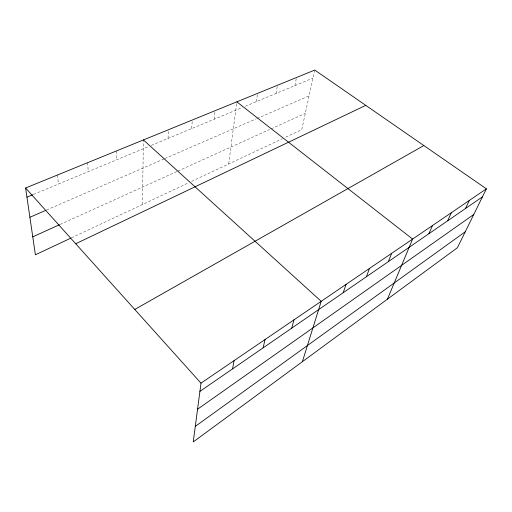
<?xml version="1.0" encoding="UTF-8"?>
<svg xmlns="http://www.w3.org/2000/svg" width="512" height="512" viewBox="0 0 512 512"><rect width="100%" height="100%" fill="white"/><g stroke="black" fill="none" stroke-linecap="round" stroke-linejoin="round"><path stroke-width="0.38" stroke-dasharray="2.56 1.92" d="M142.419 204.512L143.418 139.942M168.051 138.419L168.461 129.728M191.661 128.589L192.326 119.994M214.195 119.206L215.085 110.707M228.717 163.962L236.813 101.843M256.301 101.677L257.587 93.376M276.006 93.472L277.459 85.267M294.886 85.613L296.493 77.504M314.746 70.061L301.741 129.651L284.557 137.728M71.379 237.888L188.851 182.694M191.661 181.376L282.413 138.733M60.211 224.397L177.146 171.418M177.875 171.085L269.626 129.517M271.085 128.858L305.293 113.357M46.611 210.003L164.218 158.854M164.947 158.534L256.333 118.79M257.05 118.483L309.12 95.834M33.53 194.426L148.384 146.605M151.296 145.395L242.336 107.494M245.274 106.266L312.992 78.074M57.498 174.989L58.413 184.064M87.68 162.675L88.211 171.661M116.282 151.008L116.461 159.898"/><path stroke-width="0.77" d="M486.4 188.832L200.998 383.155L193.242 441.939L457.414 247.718L486.4 188.832L314.746 70.061L25.6 188L35.398 254.79L70.656 238.227M232.557 368.896L234.106 360.614M263.098 347.872L265.043 339.546M291.718 328.16L294.016 319.821M302.387 361.696L321.21 301.306L143.418 139.942M343.194 292.723L346.048 284.397M366.406 276.736L369.491 268.435M388.365 261.619L391.642 253.35M387.43 299.174L412.614 239.072L236.813 101.843M428.902 233.709L432.499 225.536M447.648 220.8L451.379 212.678M465.478 208.525L469.318 200.461M195.296 426.381L465.28 231.75M197.555 409.229L473.786 214.47M199.91 391.373L482.464 196.832M134.758 309.453L423.84 145.549M75.693 243.738L365.773 105.37M32.768 236.832L59.488 224.723M29.894 217.274L45.888 210.317M26.944 197.165L32.8 194.726M25.6 188L200.998 383.155"/></g></svg>
